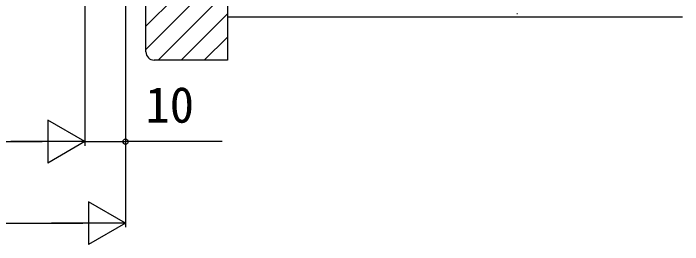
# Model space of a CAD drawing. Units: millimetres, scale not verified. Extents: x -525 to 525, y -783 to 779.
# Drawn here: x 217.9 to 382.3, y -376 to -319.3 of the extents above; entities that cross this region are included whole.
import ezdxf
from ezdxf.enums import TextEntityAlignment as Align

# ---------------------------------------------------------------- set-up
doc = ezdxf.new("R2010")
doc.units = ezdxf.units.MM
doc.header["$LTSCALE"] = 4
for name, color, linetype in [('0-7_YKK_D', 6, 'Continuous'), ('0-9_YSS_K', 3, 'Continuous'), ('0-A_YSS_KE', 3, 'Continuous')]:
    doc.layers.add(name, color=color, linetype=linetype)
doc.styles.add('ＭＳ ゴシック', font='')
doc.styles.get('ＭＳ ゴシック').set_extended_font_data('MS Gothic')

msp = doc.modelspace()

# ---------------------------------------------------------------- linework, layer by layer
at = {"layer": '0-7_YKK_D'}
for p, q in [((235.432, -201.956), (235.432, -351.756)), ((235.432, -201.956), (235.432, -351.756)), ((245.432, -208.356), (245.432, -371.756)), ((245.432, -208.356), (245.432, -351.756)), ((235.432, -350.756), (226.339, -345.506)), ((226.339, -345.506), (226.339, -356.006)), ((-184.068, -350.756), (224.932, -350.756)), ((235.432, -350.756), (217.245, -350.756)), ((235.432, -350.756), (226.339, -356.006)), ((235.432, -350.756), (245.432, -350.756)), ((269.128, -350.756), (245.432, -350.756)), ((245.432, -370.756), (236.339, -365.506)), ((236.339, -365.506), (236.339, -376.006)), ((-194.068, -370.756), (234.932, -370.756)), ((245.432, -370.756), (227.245, -370.756)), ((245.432, -370.756), (236.339, -376.006))]:
    msp.add_line(p, q, dxfattribs=at)
msp.add_circle((245.432, -350.756), 0.637, dxfattribs=at)
at = {"layer": '0-9_YSS_K'}
for p, q in [((250.432, -322.472), (270.432, -302.472)), ((250.432, -328.128), (270.432, -308.128)), ((253.461, -330.756), (270.432, -313.785)), ((259.118, -330.756), (270.432, -319.442)), ((382.287, -320.256), (270.432, -320.256)), ((341.544, -319.372), (341.744, -319.372)), ((264.775, -330.756), (270.432, -325.099))]:
    msp.add_line(p, q, dxfattribs=at)
at = {"layer": '0-A_YSS_KE'}
for points in [[(250.432, -328.756), (250.432, -228.756), (270.432, -228.756)], [(270.432, -228.756), (270.432, -330.756), (252.432, -330.756)]]:
    msp.add_lwpolyline(points, dxfattribs=at)
msp.add_arc((252.432, -328.756), 2, 180.00002, 270, dxfattribs=at)

# ---------------------------------------------------------------- texts
at = {"layer": '0-7_YKK_D', "style": 'ＭＳ ゴシック'}
msp.add_text('10', height=8.798, dxfattribs=at).set_placement((250.287, -348.756), align=Align.BOTTOM_LEFT)

doc.saveas('drawing.dxf')
